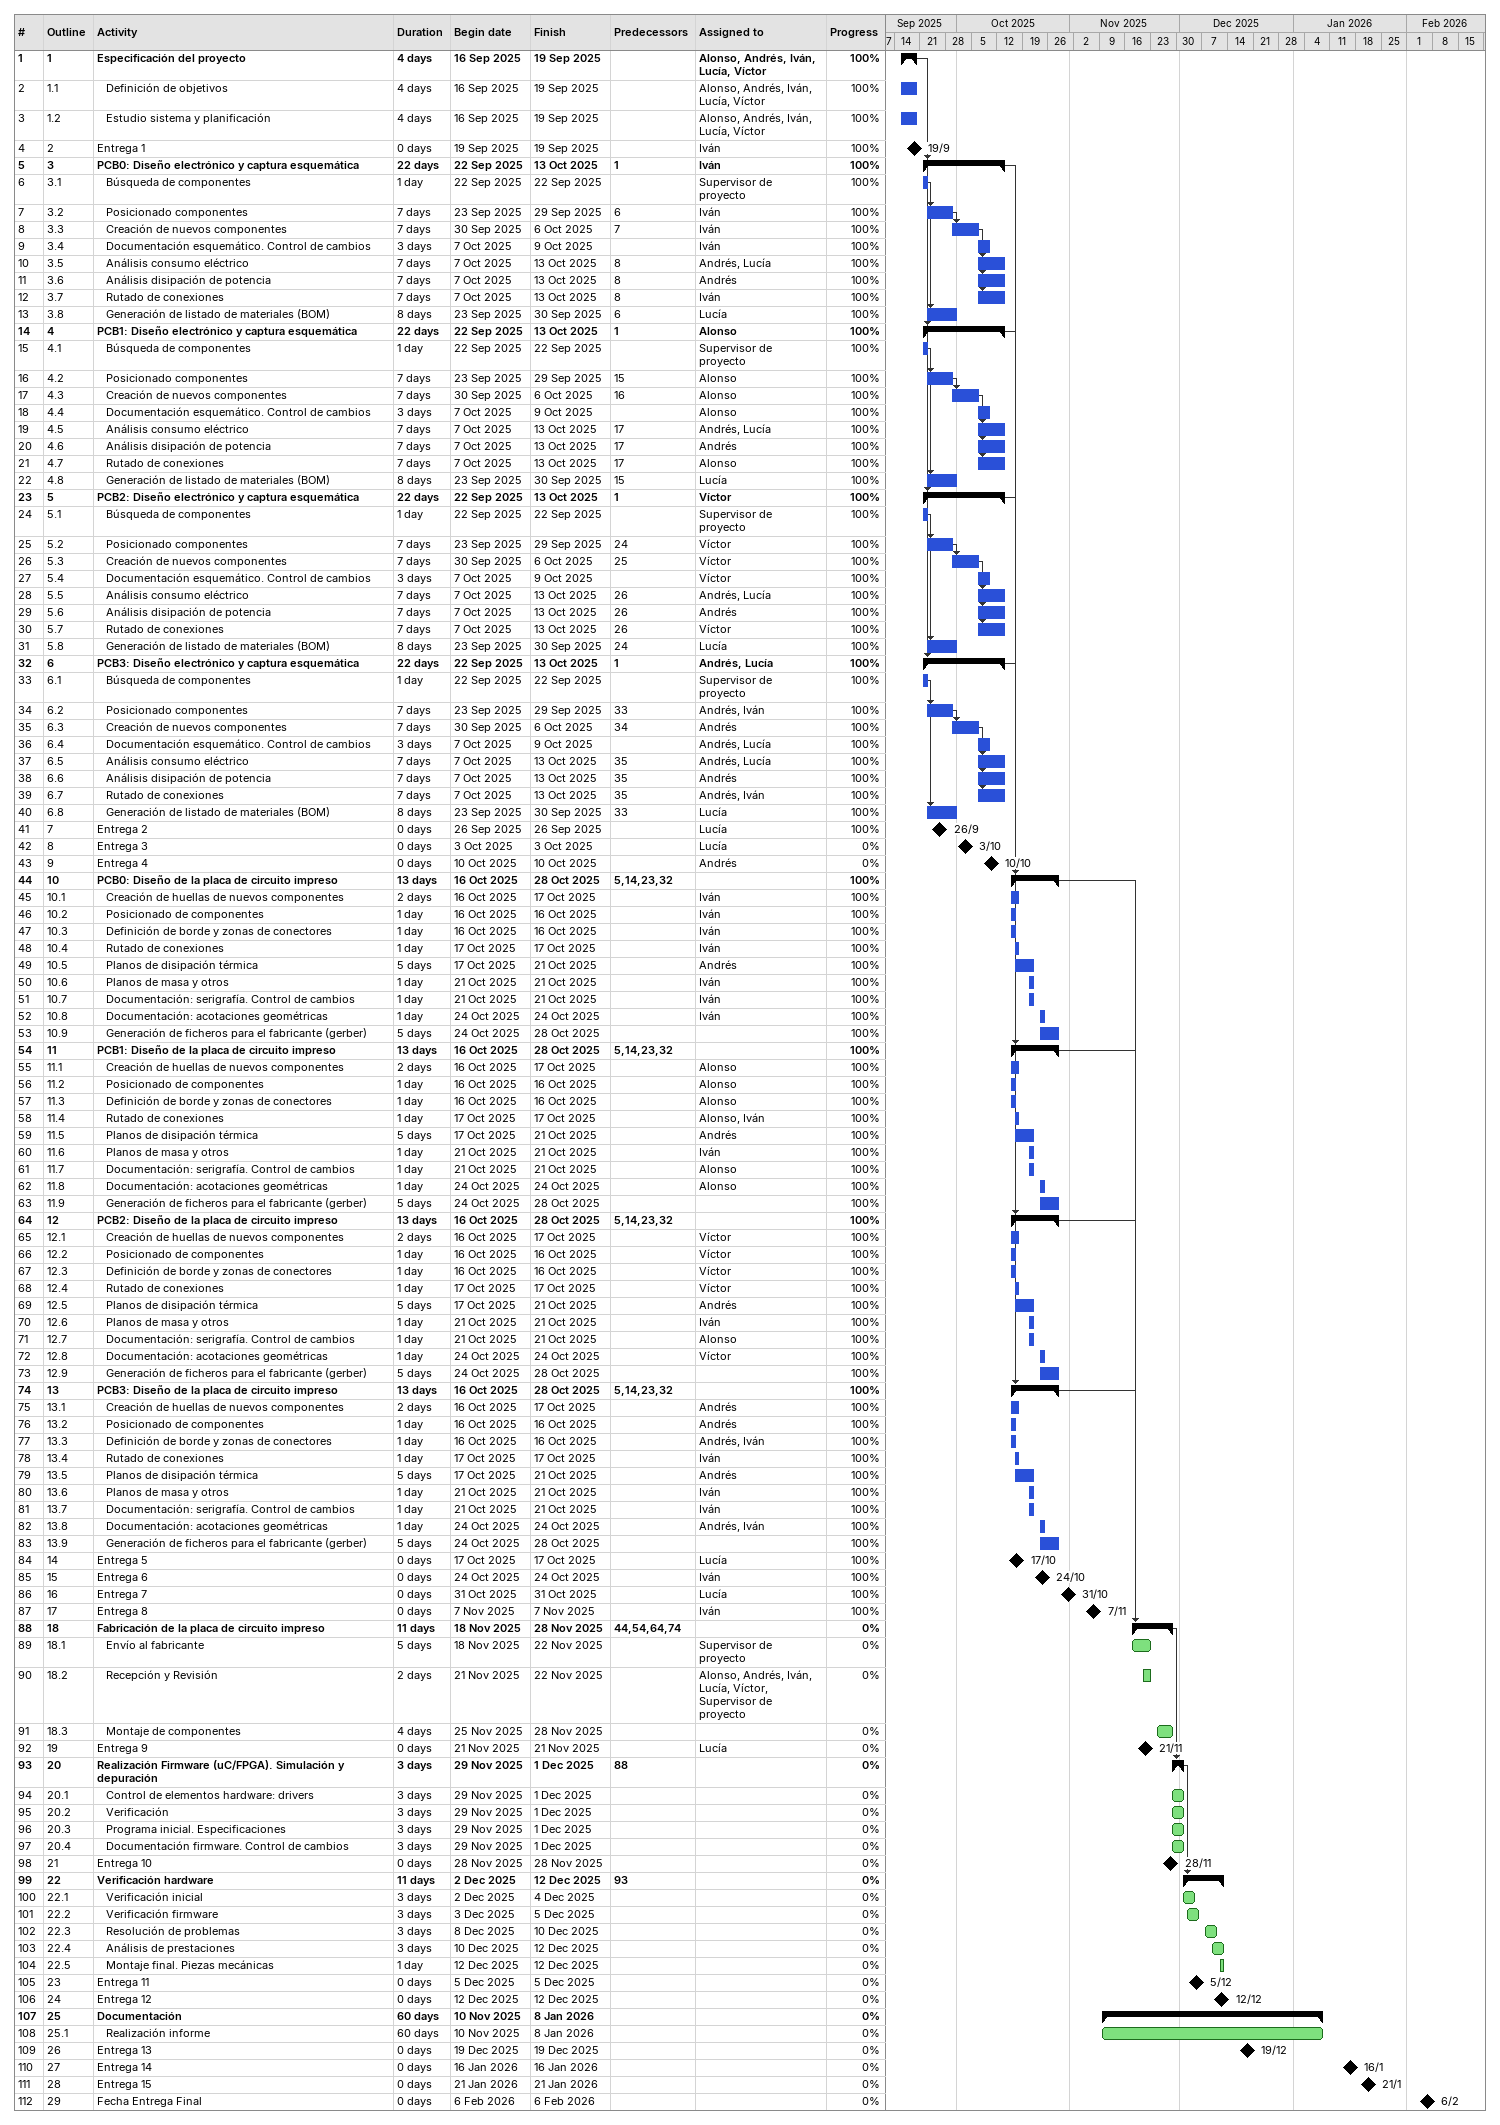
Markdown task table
| ID | WBS | Task | Duration | Start | Finish | Predecessors | Resources | % complete |
|---|---|---|---|---|---|---|---|---|
| 1 | 1 | **Especificación del proyecto** | 4d | 2025-09-16 | 2025-09-19 |  | Alonso, Andrés, Iván, Lucía, Víctor | 100 |
| 2 | 1.1 | Definición de objetivos | 4d | 2025-09-16 | 2025-09-19 |  | Alonso, Andrés, Iván, Lucía, Víctor | 100 |
| 3 | 1.2 | Estudio sistema y planificación | 4d | 2025-09-16 | 2025-09-19 |  | Alonso, Andrés, Iván, Lucía, Víctor | 100 |
| 4 | 2 | Entrega 1 | 0d | 2025-09-19 | 2025-09-19 |  | Iván | 100 |
| 5 | 3 | **PCB0: Diseño electrónico y captura esquemática** | 22d | 2025-09-22 | 2025-10-13 | 1 | Iván | 100 |
| 6 | 3.1 | Búsqueda de componentes | 1d | 2025-09-22 | 2025-09-22 |  | Supervisor de proyecto | 100 |
| 7 | 3.2 | Posicionado componentes | 7d | 2025-09-23 | 2025-09-29 | 6 | Iván | 100 |
| 8 | 3.3 | Creación de nuevos componentes | 7d | 2025-09-30 | 2025-10-06 | 7 | Iván | 100 |
| 9 | 3.4 | Documentación esquemático. Control de cambios | 3d | 2025-10-07 | 2025-10-09 |  | Iván | 100 |
| 10 | 3.5 | Análisis consumo eléctrico | 7d | 2025-10-07 | 2025-10-13 | 8 | Andrés, Lucía | 100 |
| 11 | 3.6 | Análisis disipación de potencia | 7d | 2025-10-07 | 2025-10-13 | 8 | Andrés | 100 |
| 12 | 3.7 | Rutado de conexiones | 7d | 2025-10-07 | 2025-10-13 | 8 | Iván | 100 |
| 13 | 3.8 | Generación de listado de materiales (BOM) | 8d | 2025-09-23 | 2025-09-30 | 6 | Lucía | 100 |
| 14 | 4 | **PCB1: Diseño electrónico y captura esquemática** | 22d | 2025-09-22 | 2025-10-13 | 1 | Alonso | 100 |
| 15 | 4.1 | Búsqueda de componentes | 1d | 2025-09-22 | 2025-09-22 |  | Supervisor de proyecto | 100 |
| 16 | 4.2 | Posicionado componentes | 7d | 2025-09-23 | 2025-09-29 | 15 | Alonso | 100 |
| 17 | 4.3 | Creación de nuevos componentes | 7d | 2025-09-30 | 2025-10-06 | 16 | Alonso | 100 |
| 18 | 4.4 | Documentación esquemático. Control de cambios | 3d | 2025-10-07 | 2025-10-09 |  | Alonso | 100 |
| 19 | 4.5 | Análisis consumo eléctrico | 7d | 2025-10-07 | 2025-10-13 | 17 | Andrés, Lucía | 100 |
| 20 | 4.6 | Análisis disipación de potencia | 7d | 2025-10-07 | 2025-10-13 | 17 | Andrés | 100 |
| 21 | 4.7 | Rutado de conexiones | 7d | 2025-10-07 | 2025-10-13 | 17 | Alonso | 100 |
| 22 | 4.8 | Generación de listado de materiales (BOM) | 8d | 2025-09-23 | 2025-09-30 | 15 | Lucía | 100 |
| 23 | 5 | **PCB2: Diseño electrónico y captura esquemática** | 22d | 2025-09-22 | 2025-10-13 | 1 | Víctor | 100 |
| 24 | 5.1 | Búsqueda de componentes | 1d | 2025-09-22 | 2025-09-22 |  | Supervisor de proyecto | 100 |
| 25 | 5.2 | Posicionado componentes | 7d | 2025-09-23 | 2025-09-29 | 24 | Víctor | 100 |
| 26 | 5.3 | Creación de nuevos componentes | 7d | 2025-09-30 | 2025-10-06 | 25 | Víctor | 100 |
| 27 | 5.4 | Documentación esquemático. Control de cambios | 3d | 2025-10-07 | 2025-10-09 |  | Víctor | 100 |
| 28 | 5.5 | Análisis consumo eléctrico | 7d | 2025-10-07 | 2025-10-13 | 26 | Andrés, Lucía | 100 |
| 29 | 5.6 | Análisis disipación de potencia | 7d | 2025-10-07 | 2025-10-13 | 26 | Andrés | 100 |
| 30 | 5.7 | Rutado de conexiones | 7d | 2025-10-07 | 2025-10-13 | 26 | Víctor | 100 |
| 31 | 5.8 | Generación de listado de materiales (BOM) | 8d | 2025-09-23 | 2025-09-30 | 24 | Lucía | 100 |
| 32 | 6 | **PCB3: Diseño electrónico y captura esquemática** | 22d | 2025-09-22 | 2025-10-13 | 1 | Andrés, Lucía | 100 |
| 33 | 6.1 | Búsqueda de componentes | 1d | 2025-09-22 | 2025-09-22 |  | Supervisor de proyecto | 100 |
| 34 | 6.2 | Posicionado componentes | 7d | 2025-09-23 | 2025-09-29 | 33 | Andrés, Iván | 100 |
| 35 | 6.3 | Creación de nuevos componentes | 7d | 2025-09-30 | 2025-10-06 | 34 | Andrés | 100 |
| 36 | 6.4 | Documentación esquemático. Control de cambios | 3d | 2025-10-07 | 2025-10-09 |  | Andrés, Lucía | 100 |
| 37 | 6.5 | Análisis consumo eléctrico | 7d | 2025-10-07 | 2025-10-13 | 35 | Andrés, Lucía | 100 |
| 38 | 6.6 | Análisis disipación de potencia | 7d | 2025-10-07 | 2025-10-13 | 35 | Andrés | 100 |
| 39 | 6.7 | Rutado de conexiones | 7d | 2025-10-07 | 2025-10-13 | 35 | Andrés, Iván | 100 |
| 40 | 6.8 | Generación de listado de materiales (BOM) | 8d | 2025-09-23 | 2025-09-30 | 33 | Lucía | 100 |
| 41 | 7 | Entrega 2 | 0d | 2025-09-26 | 2025-09-26 |  | Lucía | 100 |
| 42 | 8 | Entrega 3 | 0d | 2025-10-03 | 2025-10-03 |  | Lucía | 0 |
| 43 | 9 | Entrega 4 | 0d | 2025-10-10 | 2025-10-10 |  | Andrés | 0 |
| 44 | 10 | **PCB0: Diseño de la placa de circuito impreso** | 13d | 2025-10-16 | 2025-10-28 | 5, 14, 23, 32 |  | 100 |
| 45 | 10.1 | Creación de huellas de nuevos componentes | 2d | 2025-10-16 | 2025-10-17 |  | Iván | 100 |
| 46 | 10.2 | Posicionado de componentes | 1d | 2025-10-16 | 2025-10-16 |  | Iván | 100 |
| 47 | 10.3 | Definición de borde y zonas de conectores | 1d | 2025-10-16 | 2025-10-16 |  | Iván | 100 |
| 48 | 10.4 | Rutado de conexiones | 1d | 2025-10-17 | 2025-10-17 |  | Iván | 100 |
| 49 | 10.5 | Planos de disipación térmica | 5d | 2025-10-17 | 2025-10-21 |  | Andrés | 100 |
| 50 | 10.6 | Planos de masa y otros | 1d | 2025-10-21 | 2025-10-21 |  | Iván | 100 |
| 51 | 10.7 | Documentación: serigrafía. Control de cambios | 1d | 2025-10-21 | 2025-10-21 |  | Iván | 100 |
| 52 | 10.8 | Documentación: acotaciones geométricas | 1d | 2025-10-24 | 2025-10-24 |  | Iván | 100 |
| 53 | 10.9 | Generación de ficheros para el fabricante (gerber) | 5d | 2025-10-24 | 2025-10-28 |  |  | 100 |
| 54 | 11 | **PCB1: Diseño de la placa de circuito impreso** | 13d | 2025-10-16 | 2025-10-28 | 5, 14, 23, 32 |  | 100 |
| 55 | 11.1 | Creación de huellas de nuevos componentes | 2d | 2025-10-16 | 2025-10-17 |  | Alonso | 100 |
| 56 | 11.2 | Posicionado de componentes | 1d | 2025-10-16 | 2025-10-16 |  | Alonso | 100 |
| 57 | 11.3 | Definición de borde y zonas de conectores | 1d | 2025-10-16 | 2025-10-16 |  | Alonso | 100 |
| 58 | 11.4 | Rutado de conexiones | 1d | 2025-10-17 | 2025-10-17 |  | Alonso, Iván | 100 |
| 59 | 11.5 | Planos de disipación térmica | 5d | 2025-10-17 | 2025-10-21 |  | Andrés | 100 |
| 60 | 11.6 | Planos de masa y otros | 1d | 2025-10-21 | 2025-10-21 |  | Iván | 100 |
| 61 | 11.7 | Documentación: serigrafía. Control de cambios | 1d | 2025-10-21 | 2025-10-21 |  | Alonso | 100 |
| 62 | 11.8 | Documentación: acotaciones geométricas | 1d | 2025-10-24 | 2025-10-24 |  | Alonso | 100 |
| 63 | 11.9 | Generación de ficheros para el fabricante (gerber) | 5d | 2025-10-24 | 2025-10-28 |  |  | 100 |
| 64 | 12 | **PCB2: Diseño de la placa de circuito impreso** | 13d | 2025-10-16 | 2025-10-28 | 5, 14, 23, 32 |  | 100 |
| 65 | 12.1 | Creación de huellas de nuevos componentes | 2d | 2025-10-16 | 2025-10-17 |  | Víctor | 100 |
| 66 | 12.2 | Posicionado de componentes | 1d | 2025-10-16 | 2025-10-16 |  | Víctor | 100 |
| 67 | 12.3 | Definición de borde y zonas de conectores | 1d | 2025-10-16 | 2025-10-16 |  | Víctor | 100 |
| 68 | 12.4 | Rutado de conexiones | 1d | 2025-10-17 | 2025-10-17 |  | Víctor | 100 |
| 69 | 12.5 | Planos de disipación térmica | 5d | 2025-10-17 | 2025-10-21 |  | Andrés | 100 |
| 70 | 12.6 | Planos de masa y otros | 1d | 2025-10-21 | 2025-10-21 |  | Iván | 100 |
| 71 | 12.7 | Documentación: serigrafía. Control de cambios | 1d | 2025-10-21 | 2025-10-21 |  | Alonso | 100 |
| 72 | 12.8 | Documentación: acotaciones geométricas | 1d | 2025-10-24 | 2025-10-24 |  | Víctor | 100 |
| 73 | 12.9 | Generación de ficheros para el fabricante (gerber) | 5d | 2025-10-24 | 2025-10-28 |  |  | 100 |
| 74 | 13 | **PCB3: Diseño de la placa de circuito impreso** | 13d | 2025-10-16 | 2025-10-28 | 5, 14, 23, 32 |  | 100 |
| 75 | 13.1 | Creación de huellas de nuevos componentes | 2d | 2025-10-16 | 2025-10-17 |  | Andrés | 100 |
| 76 | 13.2 | Posicionado de componentes | 1d | 2025-10-16 | 2025-10-16 |  | Andrés | 100 |
| 77 | 13.3 | Definición de borde y zonas de conectores | 1d | 2025-10-16 | 2025-10-16 |  | Andrés, Iván | 100 |
| 78 | 13.4 | Rutado de conexiones | 1d | 2025-10-17 | 2025-10-17 |  | Iván | 100 |
| 79 | 13.5 | Planos de disipación térmica | 5d | 2025-10-17 | 2025-10-21 |  | Andrés | 100 |
| 80 | 13.6 | Planos de masa y otros | 1d | 2025-10-21 | 2025-10-21 |  | Iván | 100 |
| 81 | 13.7 | Documentación: serigrafía. Control de cambios | 1d | 2025-10-21 | 2025-10-21 |  | Iván | 100 |
| 82 | 13.8 | Documentación: acotaciones geométricas | 1d | 2025-10-24 | 2025-10-24 |  | Andrés, Iván | 100 |
| 83 | 13.9 | Generación de ficheros para el fabricante (gerber) | 5d | 2025-10-24 | 2025-10-28 |  |  | 100 |
| 84 | 14 | Entrega 5 | 0d | 2025-10-17 | 2025-10-17 |  | Lucía | 100 |
| 85 | 15 | Entrega 6 | 0d | 2025-10-24 | 2025-10-24 |  | Iván | 100 |
| 86 | 16 | Entrega 7 | 0d | 2025-10-31 | 2025-10-31 |  | Lucía | 100 |
| 87 | 17 | Entrega 8 | 0d | 2025-11-07 | 2025-11-07 |  | Iván | 100 |
| 88 | 18 | **Fabricación de la placa de circuito impreso** | 11d | 2025-11-18 | 2025-11-28 | 44, 54, 64, 74 |  | 0 |
| 89 | 18.1 | Envío al fabricante | 5d | 2025-11-18 | 2025-11-22 |  | Supervisor de proyecto | 0 |
| 90 | 18.2 | Recepción y Revisión | 2d | 2025-11-21 | 2025-11-22 |  | Alonso, Andrés, Iván, Lucía, Víctor, Supervisor de proyecto | 0 |
| 91 | 18.3 | Montaje de componentes | 4d | 2025-11-25 | 2025-11-28 |  |  | 0 |
| 92 | 19 | Entrega 9 | 0d | 2025-11-21 | 2025-11-21 |  | Lucía | 0 |
| 93 | 20 | **Realización Firmware (uC/FPGA). Simulación y depuración** | 3d | 2025-11-29 | 2025-12-01 | 88 |  | 0 |
| 94 | 20.1 | Control de elementos hardware: drivers | 3d | 2025-11-29 | 2025-12-01 |  |  | 0 |
| 95 | 20.2 | Verificación | 3d | 2025-11-29 | 2025-12-01 |  |  | 0 |
| 96 | 20.3 | Programa inicial. Especificaciones | 3d | 2025-11-29 | 2025-12-01 |  |  | 0 |
| 97 | 20.4 | Documentación firmware. Control de cambios | 3d | 2025-11-29 | 2025-12-01 |  |  | 0 |
| 98 | 21 | Entrega 10 | 0d | 2025-11-28 | 2025-11-28 |  |  | 0 |
| 99 | 22 | **Verificación hardware** | 11d | 2025-12-02 | 2025-12-12 | 93 |  | 0 |
| 100 | 22.1 | Verificación inicial | 3d | 2025-12-02 | 2025-12-04 |  |  | 0 |
| 101 | 22.2 | Verificación firmware | 3d | 2025-12-03 | 2025-12-05 |  |  | 0 |
| 102 | 22.3 | Resolución de problemas | 3d | 2025-12-08 | 2025-12-10 |  |  | 0 |
| 103 | 22.4 | Análisis de prestaciones | 3d | 2025-12-10 | 2025-12-12 |  |  | 0 |
| 104 | 22.5 | Montaje final. Piezas mecánicas | 1d | 2025-12-12 | 2025-12-12 |  |  | 0 |
| 105 | 23 | Entrega 11 | 0d | 2025-12-05 | 2025-12-05 |  |  | 0 |
| 106 | 24 | Entrega 12 | 0d | 2025-12-12 | 2025-12-12 |  |  | 0 |
| 107 | 25 | **Documentación** | 60d | 2025-11-10 | 2026-01-08 |  |  | 0 |
| 108 | 25.1 | Realización informe | 60d | 2025-11-10 | 2026-01-08 |  |  | 0 |
| 109 | 26 | Entrega 13 | 0d | 2025-12-19 | 2025-12-19 |  |  | 0 |
| 110 | 27 | Entrega 14 | 0d | 2026-01-16 | 2026-01-16 |  |  | 0 |
| 111 | 28 | Entrega 15 | 0d | 2026-01-21 | 2026-01-21 |  |  | 0 |
| 112 | 29 | Fecha Entrega Final | 0d | 2026-02-06 | 2026-02-06 |  |  | 0 |
